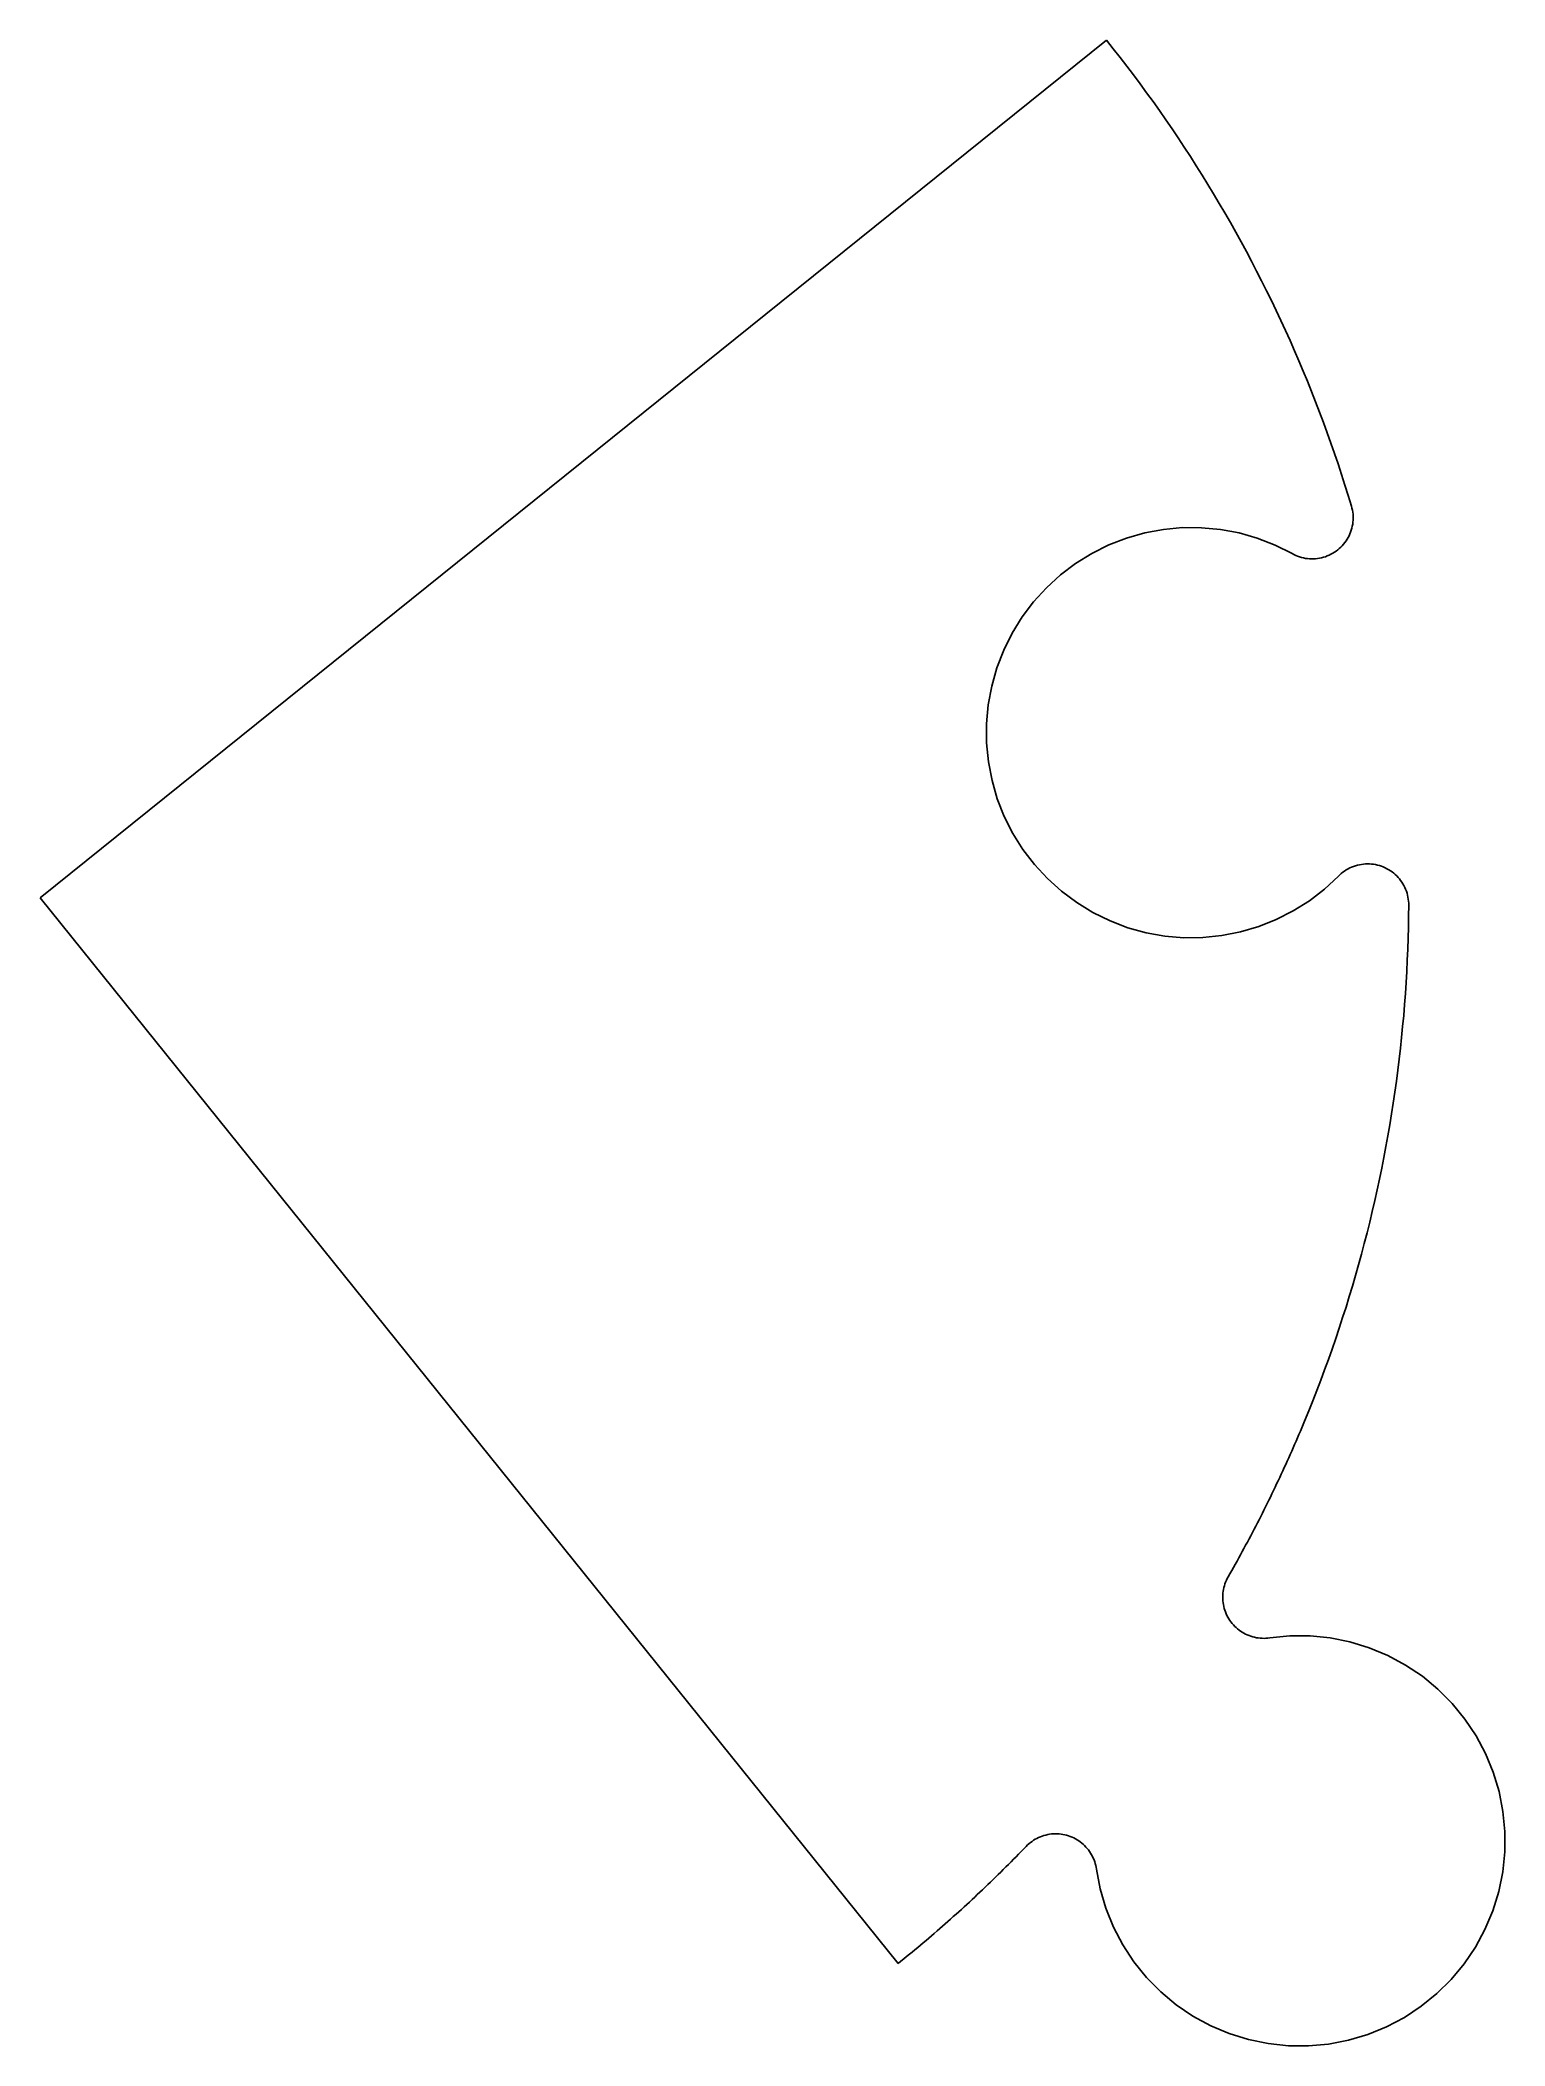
# Model space of a CAD drawing. Header units: metres. Extents: x -0.707 to -0.407, y 0.886 to 1.297.
import ezdxf

# ---------------------------------------------------------------- set-up
doc = ezdxf.new("R2010")
doc.units = ezdxf.units.M

msp = doc.modelspace()

# ---------------------------------------------------------------- linework, layer by layer
at = {"layer": 'Polygon'}
for p, q in [((-0.48897, 1.29686), (-0.70711, 1.12132)), ((-0.48756, 1.2951), (-0.48897, 1.29686)), ((-0.48616, 1.29332), (-0.48756, 1.2951)), ((-0.48478, 1.29153), (-0.48616, 1.29332)), ((-0.48342, 1.28973), (-0.48478, 1.29153)), ((-0.48207, 1.28792), (-0.48342, 1.28973)), ((-0.48073, 1.2861), (-0.48207, 1.28792)), ((-0.47941, 1.28427), (-0.48073, 1.2861)), ((-0.4781, 1.28243), (-0.47941, 1.28427)), ((-0.47681, 1.28058), (-0.4781, 1.28243)), ((-0.47553, 1.27871), (-0.47681, 1.28058)), ((-0.47427, 1.27684), (-0.47553, 1.27871)), ((-0.47302, 1.27496), (-0.47427, 1.27684)), ((-0.47179, 1.27306), (-0.47302, 1.27496)), ((-0.47057, 1.27116), (-0.47179, 1.27306)), ((-0.46937, 1.26925), (-0.47057, 1.27116)), ((-0.46819, 1.26732), (-0.46937, 1.26925)), ((-0.46702, 1.26539), (-0.46819, 1.26732)), ((-0.46586, 1.26345), (-0.46702, 1.26539)), ((-0.46472, 1.2615), (-0.46586, 1.26345)), ((-0.4636, 1.25954), (-0.46472, 1.2615)), ((-0.46249, 1.25757), (-0.4636, 1.25954)), ((-0.4614, 1.25559), (-0.46249, 1.25757)), ((-0.46032, 1.2536), (-0.4614, 1.25559)), ((-0.45927, 1.25161), (-0.46032, 1.2536)), ((-0.45822, 1.2496), (-0.45927, 1.25161)), ((-0.4572, 1.24759), (-0.45822, 1.2496)), ((-0.45619, 1.24557), (-0.4572, 1.24759)), ((-0.45519, 1.24354), (-0.45619, 1.24557)), ((-0.45421, 1.24151), (-0.45519, 1.24354)), ((-0.45325, 1.23946), (-0.45421, 1.24151)), ((-0.45231, 1.23741), (-0.45325, 1.23946)), ((-0.45138, 1.23535), (-0.45231, 1.23741)), ((-0.45047, 1.23328), (-0.45138, 1.23535)), ((-0.44957, 1.23121), (-0.45047, 1.23328)), ((-0.44869, 1.22913), (-0.44957, 1.23121)), ((-0.44783, 1.22704), (-0.44869, 1.22913)), ((-0.44699, 1.22494), (-0.44783, 1.22704)), ((-0.44616, 1.22284), (-0.44699, 1.22494)), ((-0.44535, 1.22073), (-0.44616, 1.22284)), ((-0.44456, 1.21862), (-0.44535, 1.22073)), ((-0.44378, 1.2165), (-0.44456, 1.21862)), ((-0.44302, 1.21437), (-0.44378, 1.2165)), ((-0.44228, 1.21224), (-0.44302, 1.21437)), ((-0.44155, 1.2101), (-0.44228, 1.21224)), ((-0.44085, 1.20795), (-0.44155, 1.2101)), ((-0.44016, 1.2058), (-0.44085, 1.20795)), ((-0.43948, 1.20364), (-0.44016, 1.2058)), ((-0.43883, 1.20148), (-0.43948, 1.20364)), ((-0.43872, 1.20108), (-0.43883, 1.20148)), ((-0.43863, 1.20068), (-0.43872, 1.20108)), ((-0.43856, 1.20027), (-0.43863, 1.20068)), ((-0.43851, 1.19985), (-0.43856, 1.20027)), ((-0.43848, 1.19944), (-0.43851, 1.19985)), ((-0.43849, 1.19861), (-0.43848, 1.19902)), ((-0.43848, 1.19902), (-0.43848, 1.19944)), ((-0.48486, 1.19494), (-0.48848, 1.19353)), ((-0.48111, 1.196), (-0.48486, 1.19494)), ((-0.47729, 1.19671), (-0.48111, 1.196)), ((-0.47341, 1.19707), (-0.47729, 1.19671)), ((-0.46952, 1.19706), (-0.47341, 1.19707)), ((-0.46565, 1.1967), (-0.46952, 1.19706)), ((-0.46183, 1.19598), (-0.46565, 1.1967)), ((-0.45809, 1.19491), (-0.46183, 1.19598)), ((-0.45446, 1.19349), (-0.45809, 1.19491)), ((-0.43971, 1.19469), (-0.4395, 1.19505)), ((-0.4395, 1.19505), (-0.43931, 1.19542)), ((-0.43931, 1.19542), (-0.43914, 1.19579)), ((-0.43914, 1.19579), (-0.43899, 1.19618)), ((-0.43899, 1.19618), (-0.43886, 1.19657)), ((-0.43886, 1.19657), (-0.43874, 1.19697)), ((-0.43874, 1.19697), (-0.43865, 1.19738)), ((-0.43865, 1.19738), (-0.43857, 1.19778)), ((-0.43857, 1.19778), (-0.43852, 1.1982)), ((-0.43852, 1.1982), (-0.43849, 1.19861)), ((-0.49197, 1.1918), (-0.49527, 1.18975)), ((-0.48848, 1.19353), (-0.49197, 1.1918)), ((-0.45098, 1.19175), (-0.45446, 1.19349)), ((-0.45098, 1.19175), (-0.45062, 1.19156)), ((-0.45062, 1.19156), (-0.45024, 1.19138)), ((-0.45024, 1.19138), (-0.44985, 1.19122)), ((-0.44985, 1.19122), (-0.44946, 1.19109)), ((-0.44946, 1.19109), (-0.44907, 1.19097)), ((-0.44907, 1.19097), (-0.44866, 1.19087)), ((-0.44866, 1.19087), (-0.44825, 1.19079)), ((-0.44825, 1.19079), (-0.44784, 1.19073)), ((-0.44784, 1.19073), (-0.44743, 1.19069)), ((-0.44743, 1.19069), (-0.44702, 1.19068)), ((-0.44702, 1.19068), (-0.4466, 1.19068)), ((-0.4466, 1.19068), (-0.44619, 1.1907)), ((-0.44619, 1.1907), (-0.44577, 1.19075)), ((-0.44577, 1.19075), (-0.44536, 1.19081)), ((-0.44536, 1.19081), (-0.44496, 1.1909)), ((-0.44496, 1.1909), (-0.44456, 1.191)), ((-0.44456, 1.191), (-0.44416, 1.19113)), ((-0.44416, 1.19113), (-0.44377, 1.19127)), ((-0.44377, 1.19127), (-0.44339, 1.19143)), ((-0.44339, 1.19143), (-0.44302, 1.19162)), ((-0.44302, 1.19162), (-0.44265, 1.19182)), ((-0.44265, 1.19182), (-0.4423, 1.19203)), ((-0.4423, 1.19203), (-0.44196, 1.19227)), ((-0.44196, 1.19227), (-0.44163, 1.19252)), ((-0.44163, 1.19252), (-0.44131, 1.19279)), ((-0.44131, 1.19279), (-0.441, 1.19307)), ((-0.441, 1.19307), (-0.44071, 1.19337)), ((-0.44071, 1.19337), (-0.44044, 1.19368)), ((-0.44044, 1.19368), (-0.44018, 1.194)), ((-0.44018, 1.194), (-0.43994, 1.19434)), ((-0.43994, 1.19434), (-0.43971, 1.19469)), ((-0.49838, 1.1874), (-0.50125, 1.18478)), ((-0.49527, 1.18975), (-0.49838, 1.1874)), ((-0.50125, 1.18478), (-0.50387, 1.1819)), ((-0.50621, 1.17879), (-0.50825, 1.17548)), ((-0.50387, 1.1819), (-0.50621, 1.17879)), ((-0.50825, 1.17548), (-0.50998, 1.17199)), ((-0.50998, 1.17199), (-0.51137, 1.16836)), ((-0.51137, 1.16836), (-0.51243, 1.16461)), ((-0.51243, 1.16461), (-0.51313, 1.16079)), ((-0.51313, 1.16079), (-0.51348, 1.15691)), ((-0.51348, 1.15691), (-0.51347, 1.15302)), ((-0.51347, 1.15302), (-0.51309, 1.14915)), ((-0.51309, 1.14915), (-0.51236, 1.14533)), ((-0.51236, 1.14533), (-0.51128, 1.14159)), ((-0.51128, 1.14159), (-0.50986, 1.13797)), ((-0.50986, 1.13797), (-0.50811, 1.13449)), ((-0.50811, 1.13449), (-0.50604, 1.1312)), ((-0.50604, 1.1312), (-0.50368, 1.1281)), ((-0.50368, 1.1281), (-0.50104, 1.12524)), ((-0.50104, 1.12524), (-0.49815, 1.12264)), ((-0.44436, 1.12307), (-0.44151, 1.12572)), ((-0.44121, 1.12601), (-0.44151, 1.12572)), ((-0.4409, 1.12629), (-0.44121, 1.12601)), ((-0.44058, 1.12655), (-0.4409, 1.12629)), ((-0.44024, 1.12679), (-0.44058, 1.12655)), ((-0.43989, 1.12701), (-0.44024, 1.12679)), ((-0.43953, 1.12722), (-0.43989, 1.12701)), ((-0.43916, 1.12741), (-0.43953, 1.12722)), ((-0.43879, 1.12758), (-0.43916, 1.12741)), ((-0.4384, 1.12773), (-0.43879, 1.12758)), ((-0.43801, 1.12787), (-0.4384, 1.12773)), ((-0.43761, 1.12798), (-0.43801, 1.12787)), ((-0.4372, 1.12807), (-0.43761, 1.12798)), ((-0.43679, 1.12815), (-0.4372, 1.12807)), ((-0.43638, 1.1282), (-0.43679, 1.12815)), ((-0.43597, 1.12823), (-0.43638, 1.1282)), ((-0.43555, 1.12825), (-0.43597, 1.12823)), ((-0.43514, 1.12824), (-0.43555, 1.12825)), ((-0.43472, 1.12821), (-0.43514, 1.12824)), ((-0.43431, 1.12816), (-0.43472, 1.12821)), ((-0.4339, 1.12809), (-0.43431, 1.12816)), ((-0.4335, 1.128), (-0.4339, 1.12809)), ((-0.4331, 1.12789), (-0.4335, 1.128)), ((-0.4327, 1.12776), (-0.4331, 1.12789)), ((-0.43232, 1.12761), (-0.4327, 1.12776)), ((-0.43194, 1.12745), (-0.43232, 1.12761)), ((-0.43156, 1.12726), (-0.43194, 1.12745)), ((-0.4312, 1.12706), (-0.43156, 1.12726)), ((-0.43085, 1.12684), (-0.4312, 1.12706)), ((-0.43051, 1.1266), (-0.43085, 1.12684)), ((-0.43019, 1.12634), (-0.43051, 1.1266)), ((-0.42987, 1.12607), (-0.43019, 1.12634)), ((-0.42957, 1.12579), (-0.42987, 1.12607)), ((-0.42928, 1.12548), (-0.42957, 1.12579)), ((-0.42901, 1.12517), (-0.42928, 1.12548)), ((-0.42876, 1.12484), (-0.42901, 1.12517)), ((-0.70711, 1.12132), (-0.53156, 0.90318)), ((-0.49815, 1.12264), (-0.49503, 1.12031)), ((-0.44744, 1.1207), (-0.44436, 1.12307)), ((-0.42852, 1.1245), (-0.42876, 1.12484)), ((-0.4283, 1.12415), (-0.42852, 1.1245)), ((-0.42809, 1.12379), (-0.4283, 1.12415)), ((-0.42791, 1.12342), (-0.42809, 1.12379)), ((-0.42774, 1.12304), (-0.42791, 1.12342)), ((-0.42759, 1.12265), (-0.42774, 1.12304)), ((-0.42746, 1.12226), (-0.42759, 1.12265)), ((-0.42735, 1.12186), (-0.42746, 1.12226)), ((-0.42727, 1.12145), (-0.42735, 1.12186)), ((-0.4272, 1.12104), (-0.42727, 1.12145)), ((-0.42715, 1.12063), (-0.4272, 1.12104)), ((-0.49503, 1.12031), (-0.49171, 1.11829)), ((-0.49171, 1.11829), (-0.48822, 1.11657)), ((-0.45781, 1.11541), (-0.4542, 1.11685)), ((-0.4542, 1.11685), (-0.45073, 1.11862)), ((-0.45073, 1.11862), (-0.44744, 1.1207)), ((-0.42717, 1.11528), (-0.42713, 1.11754)), ((-0.42712, 1.12022), (-0.42715, 1.12063)), ((-0.42713, 1.11754), (-0.42711, 1.1198)), ((-0.42711, 1.1198), (-0.42712, 1.12022)), ((-0.48822, 1.11657), (-0.48458, 1.11519)), ((-0.48458, 1.11519), (-0.48083, 1.11416)), ((-0.48083, 1.11416), (-0.477, 1.11347)), ((-0.477, 1.11347), (-0.47312, 1.11314)), ((-0.47312, 1.11314), (-0.46923, 1.11317)), ((-0.46923, 1.11317), (-0.46536, 1.11357)), ((-0.46536, 1.11357), (-0.46154, 1.11431)), ((-0.46154, 1.11431), (-0.45781, 1.11541)), ((-0.42731, 1.11077), (-0.42723, 1.11302)), ((-0.42723, 1.11302), (-0.42717, 1.11528)), ((-0.4274, 1.10851), (-0.42731, 1.11077)), ((-0.42764, 1.104), (-0.42751, 1.10625)), ((-0.42751, 1.10625), (-0.4274, 1.10851)), ((-0.42796, 1.09949), (-0.42779, 1.10174)), ((-0.42779, 1.10174), (-0.42764, 1.104)), ((-0.42835, 1.09499), (-0.42814, 1.09724)), ((-0.42814, 1.09724), (-0.42796, 1.09949)), ((-0.42881, 1.0905), (-0.42857, 1.09274)), ((-0.42857, 1.09274), (-0.42835, 1.09499)), ((-0.42934, 1.08601), (-0.42907, 1.08825)), ((-0.42907, 1.08825), (-0.42881, 1.0905)), ((-0.42964, 1.08377), (-0.42934, 1.08601)), ((-0.43028, 1.0793), (-0.42995, 1.08153)), ((-0.42995, 1.08153), (-0.42964, 1.08377)), ((-0.43099, 1.07484), (-0.43063, 1.07706)), ((-0.43063, 1.07706), (-0.43028, 1.0793)), ((-0.43178, 1.07039), (-0.43138, 1.07261)), ((-0.43138, 1.07261), (-0.43099, 1.07484)), ((-0.43264, 1.06595), (-0.4322, 1.06817)), ((-0.4322, 1.06817), (-0.43178, 1.07039)), ((-0.43357, 1.06153), (-0.43309, 1.06374)), ((-0.43309, 1.06374), (-0.43264, 1.06595)), ((-0.43457, 1.05712), (-0.43406, 1.05932)), ((-0.43406, 1.05932), (-0.43357, 1.06153)), ((-0.43509, 1.05493), (-0.43457, 1.05712)), ((-0.4362, 1.05055), (-0.43564, 1.05273)), ((-0.43564, 1.05273), (-0.43509, 1.05493)), ((-0.43738, 1.04618), (-0.43678, 1.04836)), ((-0.43678, 1.04836), (-0.4362, 1.05055)), ((-0.43862, 1.04184), (-0.43799, 1.04401)), ((-0.43799, 1.04401), (-0.43738, 1.04618)), ((-0.43994, 1.03752), (-0.43927, 1.03968)), ((-0.43927, 1.03968), (-0.43862, 1.04184)), ((-0.44133, 1.03322), (-0.44063, 1.03537)), ((-0.44063, 1.03537), (-0.43994, 1.03752)), ((-0.44278, 1.02894), (-0.44205, 1.03108)), ((-0.44205, 1.03108), (-0.44133, 1.03322)), ((-0.44431, 1.02469), (-0.44354, 1.02681)), ((-0.44354, 1.02681), (-0.44278, 1.02894)), ((-0.4459, 1.02046), (-0.4451, 1.02257)), ((-0.4451, 1.02257), (-0.44431, 1.02469)), ((-0.44756, 1.01626), (-0.44673, 1.01836)), ((-0.44673, 1.01836), (-0.4459, 1.02046)), ((-0.4487, 1.01349), (-0.44842, 1.01417)), ((-0.44842, 1.01417), (-0.44756, 1.01626)), ((-0.45045, 1.0094), (-0.45015, 1.01008)), ((-0.45015, 1.01008), (-0.44986, 1.01076)), ((-0.44986, 1.01076), (-0.44957, 1.01144)), ((-0.44957, 1.01144), (-0.44928, 1.01212)), ((-0.44928, 1.01212), (-0.44899, 1.0128)), ((-0.44899, 1.0128), (-0.4487, 1.01349)), ((-0.45225, 1.00534), (-0.45195, 1.00602)), ((-0.45195, 1.00602), (-0.45165, 1.00669)), ((-0.45165, 1.00669), (-0.45134, 1.00737)), ((-0.45134, 1.00737), (-0.45104, 1.00805)), ((-0.45104, 1.00805), (-0.45074, 1.00872)), ((-0.45074, 1.00872), (-0.45045, 1.0094)), ((-0.45413, 1.00132), (-0.45381, 1.00199)), ((-0.45381, 1.00199), (-0.4535, 1.00266)), ((-0.4535, 1.00266), (-0.45318, 1.00333)), ((-0.45318, 1.00333), (-0.45287, 1.004)), ((-0.45287, 1.004), (-0.45256, 1.00467)), ((-0.45256, 1.00467), (-0.45225, 1.00534)), ((-0.45606, 0.99732), (-0.45573, 0.99798)), ((-0.45573, 0.99798), (-0.45541, 0.99865)), ((-0.45541, 0.99865), (-0.45509, 0.99931)), ((-0.45509, 0.99931), (-0.45476, 0.99998)), ((-0.45476, 0.99998), (-0.45444, 1.00065)), ((-0.45444, 1.00065), (-0.45413, 1.00132)), ((-0.45806, 0.99335), (-0.45772, 0.99401)), ((-0.45772, 0.99401), (-0.45739, 0.99467)), ((-0.45739, 0.99467), (-0.45705, 0.99533)), ((-0.45705, 0.99533), (-0.45672, 0.99599)), ((-0.45672, 0.99599), (-0.45639, 0.99666)), ((-0.45639, 0.99666), (-0.45606, 0.99732)), ((-0.46012, 0.98942), (-0.45977, 0.99007)), ((-0.45977, 0.99007), (-0.45943, 0.99073)), ((-0.45943, 0.99073), (-0.45908, 0.99138)), ((-0.45908, 0.99138), (-0.45874, 0.99204)), ((-0.45874, 0.99204), (-0.4584, 0.9927)), ((-0.4584, 0.9927), (-0.45806, 0.99335)), ((-0.4626, 0.98487), (-0.46224, 0.98552)), ((-0.46224, 0.98552), (-0.46189, 0.98617)), ((-0.46189, 0.98617), (-0.46153, 0.98682)), ((-0.46153, 0.98682), (-0.46117, 0.98747)), ((-0.46117, 0.98747), (-0.46082, 0.98812)), ((-0.46082, 0.98812), (-0.46047, 0.98877)), ((-0.46047, 0.98877), (-0.46012, 0.98942)), ((-0.46457, 0.98124), (-0.46442, 0.9816)), ((-0.46442, 0.9816), (-0.46425, 0.98195)), ((-0.46425, 0.98195), (-0.46406, 0.98229)), ((-0.46406, 0.98229), (-0.46369, 0.98294)), ((-0.46369, 0.98294), (-0.46333, 0.98358)), ((-0.46333, 0.98358), (-0.46296, 0.98423)), ((-0.46296, 0.98423), (-0.4626, 0.98487)), ((-0.46517, 0.97818), (-0.46516, 0.97857)), ((-0.46516, 0.97779), (-0.46517, 0.97818)), ((-0.46516, 0.97857), (-0.46513, 0.97896)), ((-0.46514, 0.9774), (-0.46516, 0.97779)), ((-0.46509, 0.97701), (-0.46514, 0.9774)), ((-0.46513, 0.97896), (-0.46508, 0.97935)), ((-0.46508, 0.97935), (-0.46501, 0.97974)), ((-0.46501, 0.97974), (-0.46493, 0.98012)), ((-0.46493, 0.98012), (-0.46483, 0.9805)), ((-0.46483, 0.9805), (-0.46471, 0.98087)), ((-0.46471, 0.98087), (-0.46457, 0.98124)), ((-0.46503, 0.97662), (-0.46509, 0.97701)), ((-0.46495, 0.97624), (-0.46503, 0.97662)), ((-0.46486, 0.97586), (-0.46495, 0.97624)), ((-0.46474, 0.97549), (-0.46486, 0.97586)), ((-0.46461, 0.97512), (-0.46474, 0.97549)), ((-0.46446, 0.97476), (-0.46461, 0.97512)), ((-0.4643, 0.9744), (-0.46446, 0.97476)), ((-0.46412, 0.97405), (-0.4643, 0.9744)), ((-0.46392, 0.97372), (-0.46412, 0.97405)), ((-0.46371, 0.97339), (-0.46392, 0.97372)), ((-0.46348, 0.97307), (-0.46371, 0.97339)), ((-0.46323, 0.97276), (-0.46348, 0.97307)), ((-0.46298, 0.97247), (-0.46323, 0.97276)), ((-0.46271, 0.97218), (-0.46298, 0.97247)), ((-0.46242, 0.97191), (-0.46271, 0.97218)), ((-0.46213, 0.97166), (-0.46242, 0.97191)), ((-0.46182, 0.97141), (-0.46213, 0.97166)), ((-0.4615, 0.97119), (-0.46182, 0.97141)), ((-0.46118, 0.97097), (-0.4615, 0.97119)), ((-0.46084, 0.97078), (-0.46118, 0.97097)), ((-0.46049, 0.97059), (-0.46084, 0.97078)), ((-0.46014, 0.97043), (-0.46049, 0.97059)), ((-0.45977, 0.97028), (-0.46014, 0.97043)), ((-0.45941, 0.97015), (-0.45977, 0.97028)), ((-0.45903, 0.97003), (-0.45941, 0.97015)), ((-0.45865, 0.96994), (-0.45903, 0.97003)), ((-0.45827, 0.96986), (-0.45865, 0.96994)), ((-0.45788, 0.9698), (-0.45827, 0.96986)), ((-0.45749, 0.96976), (-0.45788, 0.9698)), ((-0.4571, 0.96973), (-0.45749, 0.96976)), ((-0.45671, 0.96972), (-0.4571, 0.96973)), ((-0.45632, 0.96974), (-0.45671, 0.96972)), ((-0.45593, 0.96977), (-0.45632, 0.96974)), ((-0.45554, 0.96981), (-0.45593, 0.96977)), ((-0.45143, 0.97022), (-0.45554, 0.96981)), ((-0.4473, 0.97021), (-0.45143, 0.97022)), ((-0.44319, 0.9698), (-0.4473, 0.97021)), ((-0.43914, 0.96899), (-0.44319, 0.9698)), ((-0.43519, 0.96779), (-0.43914, 0.96899)), ((-0.43138, 0.96621), (-0.43519, 0.96779)), ((-0.42774, 0.96425), (-0.43138, 0.96621)), ((-0.42431, 0.96195), (-0.42774, 0.96425)), ((-0.42113, 0.95933), (-0.42431, 0.96195)), ((-0.41821, 0.9564), (-0.42113, 0.95933)), ((-0.4156, 0.9532), (-0.41821, 0.9564)), ((-0.41332, 0.94976), (-0.4156, 0.9532)), ((-0.41138, 0.94612), (-0.41332, 0.94976)), ((-0.40981, 0.9423), (-0.41138, 0.94612)), ((-0.40862, 0.93834), (-0.40981, 0.9423)), ((-0.40783, 0.93429), (-0.40862, 0.93834)), ((-0.40744, 0.93018), (-0.40783, 0.93429)), ((-0.5048, 0.92769), (-0.5045, 0.92794)), ((-0.5045, 0.92794), (-0.50418, 0.92817)), ((-0.50418, 0.92817), (-0.50386, 0.92839)), ((-0.50386, 0.92839), (-0.50353, 0.92859)), ((-0.50353, 0.92859), (-0.50318, 0.92878)), ((-0.50318, 0.92878), (-0.50283, 0.92895)), ((-0.50283, 0.92895), (-0.50247, 0.92911)), ((-0.50247, 0.92911), (-0.50211, 0.92925)), ((-0.50211, 0.92925), (-0.50173, 0.92937)), ((-0.50173, 0.92937), (-0.50136, 0.92947)), ((-0.50136, 0.92947), (-0.50097, 0.92956)), ((-0.50097, 0.92956), (-0.50059, 0.92963)), ((-0.50059, 0.92963), (-0.5002, 0.92968)), ((-0.5002, 0.92968), (-0.49981, 0.92971)), ((-0.49981, 0.92971), (-0.49942, 0.92972)), ((-0.49942, 0.92972), (-0.49903, 0.92972)), ((-0.49903, 0.92972), (-0.49864, 0.9297)), ((-0.49864, 0.9297), (-0.49825, 0.92966)), ((-0.49825, 0.92966), (-0.49786, 0.9296)), ((-0.49786, 0.9296), (-0.49748, 0.92952)), ((-0.49748, 0.92952), (-0.4971, 0.92943)), ((-0.4971, 0.92943), (-0.49672, 0.92931)), ((-0.49672, 0.92931), (-0.49635, 0.92918)), ((-0.49635, 0.92918), (-0.49599, 0.92904)), ((-0.49599, 0.92904), (-0.49563, 0.92887)), ((-0.49563, 0.92887), (-0.49529, 0.92869)), ((-0.49529, 0.92869), (-0.49495, 0.9285)), ((-0.49495, 0.9285), (-0.49462, 0.92829)), ((-0.49462, 0.92829), (-0.4943, 0.92806)), ((-0.4943, 0.92806), (-0.49399, 0.92782)), ((-0.40746, 0.92605), (-0.40744, 0.93018)), ((-0.509, 0.92345), (-0.50847, 0.92397)), ((-0.50847, 0.92397), (-0.50795, 0.9245)), ((-0.50795, 0.9245), (-0.50743, 0.92503)), ((-0.50743, 0.92503), (-0.50692, 0.92556)), ((-0.50692, 0.92556), (-0.5064, 0.92609)), ((-0.5064, 0.92609), (-0.50588, 0.92662)), ((-0.50588, 0.92662), (-0.50537, 0.92715)), ((-0.50537, 0.92715), (-0.50509, 0.92743)), ((-0.50509, 0.92743), (-0.5048, 0.92769)), ((-0.49399, 0.92782), (-0.49369, 0.92756)), ((-0.49369, 0.92756), (-0.49341, 0.9273)), ((-0.49341, 0.9273), (-0.49314, 0.92701)), ((-0.49314, 0.92701), (-0.49288, 0.92672)), ((-0.49288, 0.92672), (-0.49263, 0.92641)), ((-0.49263, 0.92641), (-0.4924, 0.9261)), ((-0.4924, 0.9261), (-0.49219, 0.92577)), ((-0.49219, 0.92577), (-0.49199, 0.92543)), ((-0.49199, 0.92543), (-0.49181, 0.92509)), ((-0.49181, 0.92509), (-0.49164, 0.92473)), ((-0.49164, 0.92473), (-0.49149, 0.92437)), ((-0.49149, 0.92437), (-0.49136, 0.924)), ((-0.49136, 0.924), (-0.49124, 0.92363)), ((-0.40788, 0.92194), (-0.40746, 0.92605)), ((-0.51323, 0.91931), (-0.51269, 0.91982)), ((-0.51269, 0.91982), (-0.51216, 0.92033)), ((-0.51216, 0.92033), (-0.51163, 0.92085)), ((-0.51163, 0.92085), (-0.5111, 0.92137)), ((-0.5111, 0.92137), (-0.51057, 0.92189)), ((-0.51057, 0.92189), (-0.51005, 0.92241)), ((-0.51005, 0.92241), (-0.50952, 0.92293)), ((-0.50952, 0.92293), (-0.509, 0.92345)), ((-0.49124, 0.92363), (-0.49114, 0.92325)), ((-0.49114, 0.92325), (-0.49106, 0.92287)), ((-0.49106, 0.92287), (-0.491, 0.92248)), ((-0.491, 0.92248), (-0.49023, 0.91842)), ((-0.4087, 0.91789), (-0.40788, 0.92194)), ((-0.51754, 0.91525), (-0.517, 0.91575)), ((-0.517, 0.91575), (-0.51645, 0.91626)), ((-0.51645, 0.91626), (-0.51591, 0.91676)), ((-0.51591, 0.91676), (-0.51537, 0.91727)), ((-0.51537, 0.91727), (-0.51483, 0.91777)), ((-0.51483, 0.91777), (-0.5143, 0.91828)), ((-0.5143, 0.91828), (-0.51376, 0.91879)), ((-0.51376, 0.91879), (-0.51323, 0.91931)), ((-0.49023, 0.91842), (-0.48906, 0.91446)), ((-0.40991, 0.91395), (-0.4087, 0.91789)), ((-0.52194, 0.91129), (-0.52139, 0.91178)), ((-0.52139, 0.91178), (-0.52083, 0.91227)), ((-0.52083, 0.91227), (-0.52028, 0.91276)), ((-0.52028, 0.91276), (-0.51973, 0.91326)), ((-0.51973, 0.91326), (-0.51918, 0.91375)), ((-0.51918, 0.91375), (-0.51863, 0.91425)), ((-0.51863, 0.91425), (-0.51809, 0.91475)), ((-0.51809, 0.91475), (-0.51754, 0.91525)), ((-0.48906, 0.91446), (-0.48752, 0.91063)), ((-0.41151, 0.91014), (-0.40991, 0.91395)), ((-0.52699, 0.90694), (-0.52642, 0.90742)), ((-0.52642, 0.90742), (-0.52586, 0.9079)), ((-0.52586, 0.9079), (-0.52529, 0.90838)), ((-0.52529, 0.90838), (-0.52473, 0.90886)), ((-0.52473, 0.90886), (-0.52417, 0.90934)), ((-0.52417, 0.90934), (-0.52361, 0.90983)), ((-0.52361, 0.90983), (-0.52305, 0.91031)), ((-0.52305, 0.91031), (-0.5225, 0.9108)), ((-0.5225, 0.9108), (-0.52194, 0.91129)), ((-0.48752, 0.91063), (-0.4856, 0.90698)), ((-0.41347, 0.90651), (-0.41151, 0.91014)), ((-0.53156, 0.90318), (-0.53099, 0.90365)), ((-0.53099, 0.90365), (-0.53041, 0.90411)), ((-0.53041, 0.90411), (-0.52984, 0.90458)), ((-0.52984, 0.90458), (-0.52927, 0.90505)), ((-0.52927, 0.90505), (-0.52869, 0.90552)), ((-0.52869, 0.90552), (-0.52813, 0.90599)), ((-0.52813, 0.90599), (-0.52756, 0.90647)), ((-0.52756, 0.90647), (-0.52699, 0.90694)), ((-0.4856, 0.90698), (-0.48334, 0.90352)), ((-0.48334, 0.90352), (-0.48074, 0.90031)), ((-0.41578, 0.90308), (-0.41347, 0.90651)), ((-0.48074, 0.90031), (-0.47785, 0.89737)), ((-0.42135, 0.897), (-0.41842, 0.89991)), ((-0.41842, 0.89991), (-0.41578, 0.90308)), ((-0.47785, 0.89737), (-0.47468, 0.89472)), ((-0.42456, 0.8944), (-0.42135, 0.897)), ((-0.47468, 0.89472), (-0.47126, 0.8924)), ((-0.47126, 0.8924), (-0.46763, 0.89043)), ((-0.43166, 0.8902), (-0.428, 0.89212)), ((-0.428, 0.89212), (-0.42456, 0.8944)), ((-0.46763, 0.89043), (-0.46383, 0.88882)), ((-0.46383, 0.88882), (-0.45989, 0.8876)), ((-0.45989, 0.8876), (-0.45584, 0.88676)), ((-0.44349, 0.88668), (-0.43944, 0.88746)), ((-0.43944, 0.88746), (-0.43548, 0.88864)), ((-0.43548, 0.88864), (-0.43166, 0.8902)), ((-0.45584, 0.88676), (-0.45174, 0.88633)), ((-0.45174, 0.88633), (-0.44761, 0.8863)), ((-0.44761, 0.8863), (-0.44349, 0.88668))]:
    msp.add_line(p, q, dxfattribs=at)

doc.saveas('drawing.dxf')
